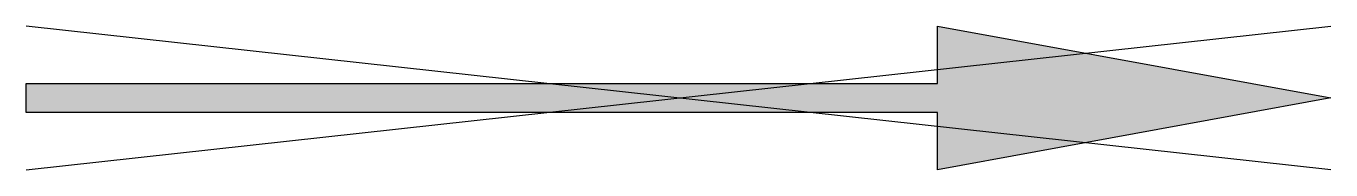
# Model space of a CAD drawing. Header units: metres. Extents: x 0 to 6.8, y -0.38 to 0.37.
import ezdxf

# ---------------------------------------------------------------- set-up
doc = ezdxf.new("R2010")
doc.units = ezdxf.units.M

msp = doc.modelspace()

# ---------------------------------------------------------------- hatches: boundary and pattern name
h = msp.add_hatch(color=256)
h.dxf.hatch_style = 1
h.paths.add_polyline_path([(4.75, 0.375), (4.75, 0.075), (0, 0.075), (0, -0.075), (4.75, -0.075), (4.75, -0.375), (6.8, 0)])

# ---------------------------------------------------------------- linework, layer by layer
msp.add_lwpolyline([(0, 0.075), (4.75, 0.075), (4.75, 0.375), (6.8, 0), (4.75, -0.375), (4.75, -0.075), (0, -0.075)], close=True)
at = {"flags": 128}
for points in [[(6.8, -0.375), (0, 0.375)], [(0, -0.375), (6.8, 0.375)]]:
    msp.add_lwpolyline(points, dxfattribs=at)

doc.saveas('drawing.dxf')
